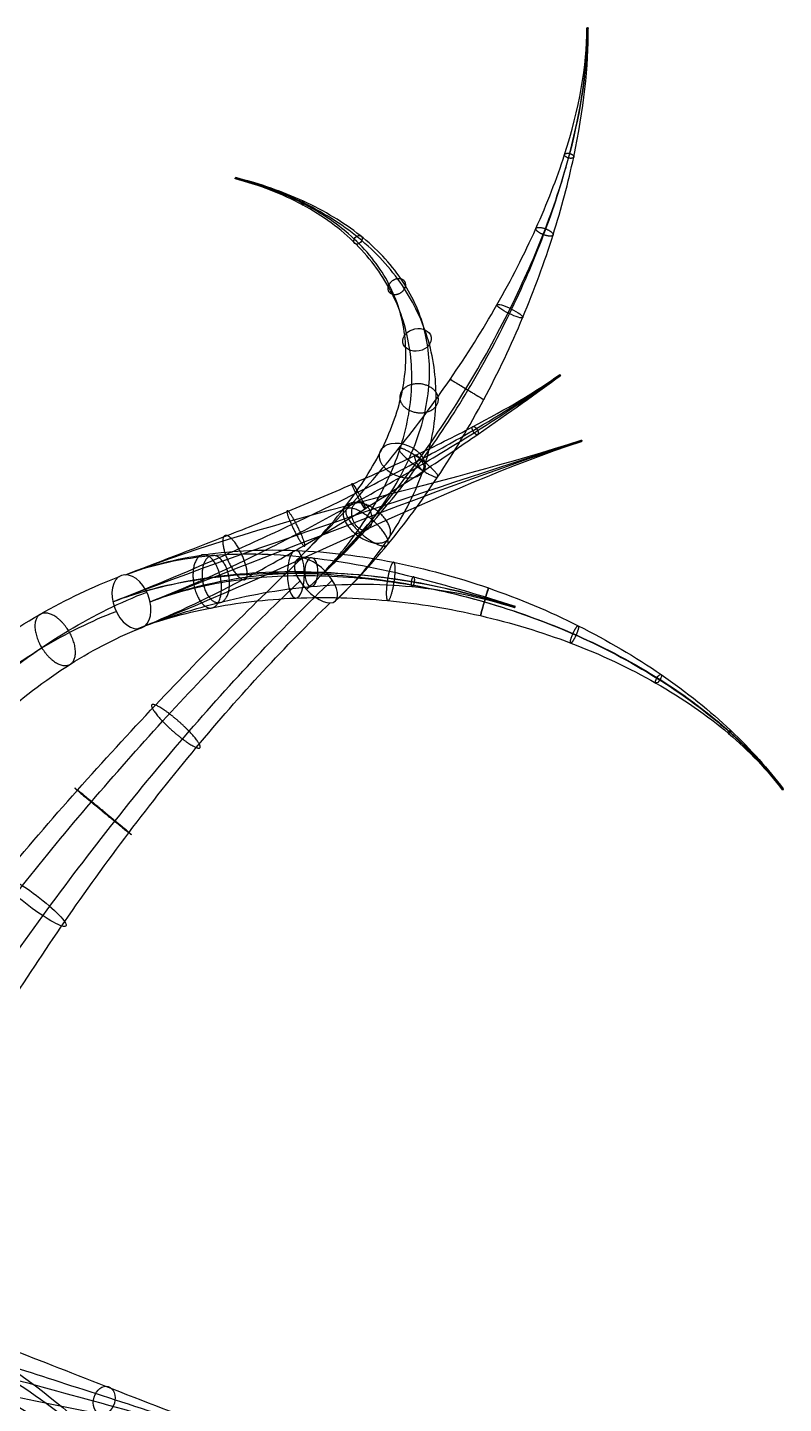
# Model space of a CAD drawing. Header units: millimetres. Extents: x -36.9 to 35.7, y -22.6 to 36.8.
# Drawn here: x 6.04 to 17, y 16.86 to 36.82 of the extents above; entities that cross this region are included whole.
import ezdxf

# ---------------------------------------------------------------- set-up
doc = ezdxf.new("R2010")
doc.units = ezdxf.units.MM
doc.header["$MEASUREMENT"] = 0
doc.layers.add('Default', color=18, linetype='Continuous', true_color=0x000000)

msp = doc.modelspace()

# ---------------------------------------------------------------- linework, layer by layer
at = {"layer": 'Default', "extrusion": (-0.002915, 0.686417, 0.727203)}
msp.add_circle((-14.317, 5.618, 59.494), 0.01, dxfattribs=at)
at = {"layer": 'Default', "extrusion": (0.804159, -0.206568, 0.557367)}
msp.add_circle((35.797, 31.633, 21.42), 0.01, dxfattribs=at)
at = {"layer": 'Default', "extrusion": (0.509389, -0.453577, 0.731294)}
msp.add_circle((32.401, 37.739, 19.425), 0.0722, dxfattribs=at)
at = {"layer": 'Default', "extrusion": (0.434104, 0.882994, 0.178536)}
msp.add_circle((2.734, 37.765, 42.527), 0.209, dxfattribs=at)
at = {"layer": 'Default', "extrusion": (0.123869, -0.619779, 0.774939)}
msp.add_circle((17.788, 49.297, 13.969), 0.209, dxfattribs=at)
at = {"layer": 'Default', "extrusion": (0.534117, 0.385934, 0.752179)}
msp.add_circle((17.698, 3.325, 48.961), 0.01, dxfattribs=at)
at = {"layer": 'Default', "extrusion": (-0.283718, -0.675566, 0.680525)}
msp.add_circle((-1.248, 54.387, 6.025), 0.346, dxfattribs=at)
at = {"layer": 'Default', "extrusion": (-0.652381, -0.214378, 0.726939)}
msp.add_circle((-24.894, 38.656, 7.443), 0.01, dxfattribs=at)
at = {"layer": 'Default', "extrusion": (0.88122, 0.46582, 0.080398)}
msp.add_circle((21.475, 35.283, 26.537), 0.209, dxfattribs=at)
at = {"layer": 'Default', "extrusion": (0.935185, -0.000301962, -0.354161)}
msp.add_circle((28.893, 38.134, -3.834), 0.346, dxfattribs=at)
at = {"layer": 'Default', "extrusion": (0.640761, 0.610998, -0.464873)}
msp.add_circle((13.788, 52.962, 2.993), 0.408, dxfattribs=at)
msp.add_circle((13.788, 52.962, 2.993), 0.408, dxfattribs=at)
msp.add_circle((13.788, 52.962, 2.993), 0.408, dxfattribs=at)
at = {"layer": 'Default', "extrusion": (0.88891, -0.012088, -0.457923)}
msp.add_circle((29.056, 37.07, -8.118), 0.209, dxfattribs=at)
at = {"layer": 'Default', "extrusion": (0.718843, 0.27639, -0.637866)}
msp.add_circle((23.886, 40.626, -11.229), 0.408, dxfattribs=at)
msp.add_circle((23.886, 40.626, -11.229), 0.408, dxfattribs=at)
msp.add_circle((23.886, 40.626, -11.229), 0.408, dxfattribs=at)
msp.add_circle((23.886, 40.626, -11.229), 0.408, dxfattribs=at)
msp.add_circle((23.886, 40.626, -11.229), 0.408, dxfattribs=at)
at = {"layer": 'Default', "extrusion": (0.960887, -0.276934, 0.001744)}
msp.add_circle((30.882, 36.505, 4.342), 0.209, dxfattribs=at)
at = {"layer": 'Default', "extrusion": (0.93051, -0.298819, -0.211798)}
msp.add_circle((31.062, 35.581, -3.833), 0.01, dxfattribs=at)
at = {"layer": 'Default', "extrusion": (0.790711, -0.497111, 0.357291)}
msp.add_circle((31.259, 35.197, 11.633), 0.0722, dxfattribs=at)
at = {"layer": 'Default', "extrusion": (0.459344, -0.615952, 0.640005)}
msp.add_circle((29.026, 36.277, 16.553), 0.01, dxfattribs=at)
at = {"layer": 'Default', "extrusion": (0.596892, 0.787347, 0.154287)}
msp.add_circle((9.723, 42.435, 29.844), 0.607, dxfattribs=at)
at = {"layer": 'Default', "extrusion": (0.650806, -0.19336, 0.73421)}
msp.add_circle((18.243, 33.641, 39.381), 0.209, dxfattribs=at)
at = {"layer": 'Default'}
for points, knots in [([(9.939, 29.093, 45.5), (10.181, 29.324, 45.324), (10.683, 29.834, 45.015), (11.441, 30.715, 44.718), (12.184, 31.713, 44.613), (12.864, 32.792, 44.725), (13.431, 33.899, 45.06), (13.978, 35.303, 45.759), (14.154, 36.265, 46.536), (14.151, 36.814, 47.119)], [0, 0, 0, 0, 1.170623, 2.4044, 3.684194, 4.988304, 6.292414, 7.572208, 9.976608, 9.976608, 9.976608, 9.976608]), ([(10.083, 28.667, 45.139), (10.347, 28.918, 44.948), (10.887, 29.484, 44.622), (11.677, 30.473, 44.347), (12.418, 31.581, 44.306), (13.061, 32.747, 44.508), (13.57, 33.903, 44.933), (14.032, 35.325, 45.727), (14.165, 36.27, 46.53), (14.163, 36.82, 47.114)], [0, 0, 0, 0, 1.170623, 2.4044, 3.684194, 4.988304, 6.292414, 7.572208, 9.976608, 9.976608, 9.976608, 9.976608]), ([(10.358, 28.929, 45.861), (10.595, 29.154, 45.689), (11.074, 29.657, 45.377), (11.773, 30.539, 45.046), (12.443, 31.553, 44.881), (13.045, 32.662, 44.919), (13.542, 33.808, 45.179), (14.015, 35.266, 45.797), (14.162, 36.257, 46.544), (14.159, 36.806, 47.127)], [0, 0, 0, 0, 1.170623, 2.4044, 3.684194, 4.988304, 6.292414, 7.572208, 9.976608, 9.976608, 9.976608, 9.976608]), ([(10.502, 28.502, 45.5), (10.76, 28.748, 45.313), (11.277, 29.307, 44.985), (12.009, 30.297, 44.675), (12.677, 31.421, 44.574), (13.243, 32.617, 44.701), (13.68, 33.812, 45.052), (14.069, 35.288, 45.765), (14.174, 36.262, 46.538), (14.171, 36.812, 47.122)], [0, 0, 0, 0, 1.170623, 2.4044, 3.684194, 4.988304, 6.292414, 7.572208, 9.976608, 9.976608, 9.976608, 9.976608]), ([(9.939, 29.093, 45.5), (10.207, 29.349, 45.305), (10.694, 29.883, 44.856), (11.223, 30.719, 44.032), (11.516, 31.559, 43.088), (11.552, 32.368, 42.072), (11.322, 33.116, 41.021), (10.819, 33.775, 39.979), (10.057, 34.301, 39.011), (9.401, 34.544, 38.456), (9.049, 34.634, 38.211)], [0, 0, 0, 0, 1.316645, 2.663744, 4.010843, 5.327488, 6.644133, 7.991232, 9.338331, 10.654975, 10.654975, 10.654975, 10.654975]), ([(10.083, 28.667, 45.139), (10.352, 28.923, 44.944), (10.834, 29.47, 44.505), (11.347, 30.355, 43.722), (11.617, 31.264, 42.836), (11.626, 32.15, 41.886), (11.37, 32.976, 40.901), (10.844, 33.703, 39.917), (10.065, 34.278, 38.991), (9.405, 34.533, 38.447), (9.052, 34.624, 38.202)], [0, 0, 0, 0, 1.316645, 2.663744, 4.010843, 5.327488, 6.644133, 7.991232, 9.338331, 10.654975, 10.654975, 10.654975, 10.654975]), ([(10.358, 28.929, 45.861), (10.652, 29.209, 45.648), (11.171, 29.801, 45.144), (11.685, 30.719, 44.216), (11.906, 31.619, 43.174), (11.837, 32.453, 42.085), (11.495, 33.196, 40.996), (10.897, 33.827, 39.949), (10.077, 34.321, 38.996), (9.41, 34.553, 38.449), (9.056, 34.643, 38.204)], [0, 0, 0, 0, 1.316645, 2.663744, 4.010843, 5.327488, 6.644133, 7.991232, 9.338331, 10.654975, 10.654975, 10.654975, 10.654975]), ([(10.502, 28.502, 45.5), (10.796, 28.783, 45.286), (11.312, 29.388, 44.793), (11.809, 30.355, 43.906), (12.007, 31.324, 42.922), (11.911, 32.236, 41.899), (11.543, 33.056, 40.876), (10.922, 33.755, 39.887), (10.084, 34.297, 38.976), (9.413, 34.542, 38.44), (9.06, 34.633, 38.195)], [0, 0, 0, 0, 1.316645, 2.663744, 4.010843, 5.327488, 6.644133, 7.991232, 9.338331, 10.654975, 10.654975, 10.654975, 10.654975]), ([(7.273, 28.491, 38.146), (7.756, 28.677, 37.716), (8.624, 29.038, 37.236), (9.873, 29.609, 37.013), (10.838, 30.079, 37.066), (11.748, 30.552, 37.332), (12.8, 31.14, 37.908), (13.428, 31.541, 38.54), (13.763, 31.782, 39.012)], [0, 0, 0, 0, 1.87819, 2.883997, 3.910899, 4.937801, 5.943608, 7.821798, 7.821798, 7.821798, 7.821798]), ([(7.459, 28.883, 38.526), (7.894, 29.051, 38.139), (8.664, 29.342, 37.673), (9.818, 29.802, 37.368), (10.746, 30.193, 37.325), (11.658, 30.606, 37.487), (12.75, 31.147, 37.951), (13.417, 31.542, 38.548), (13.751, 31.783, 39.019)], [0, 0, 0, 0, 1.87819, 2.883997, 3.910899, 4.937801, 5.943608, 7.821798, 7.821798, 7.821798, 7.821798]), ([(7.628, 28.099, 38.376), (8.092, 28.278, 37.963), (8.897, 28.658, 37.482), (10.049, 29.301, 37.21), (10.946, 29.844, 37.209), (11.803, 30.397, 37.419), (12.811, 31.082, 37.934), (13.431, 31.528, 38.545), (13.765, 31.769, 39.017)], [0, 0, 0, 0, 1.87819, 2.883997, 3.910899, 4.937801, 5.943608, 7.821798, 7.821798, 7.821798, 7.821798]), ([(7.814, 28.491, 38.756), (8.23, 28.651, 38.387), (8.937, 28.962, 37.918), (9.994, 29.494, 37.565), (10.854, 29.958, 37.468), (11.714, 30.451, 37.574), (12.761, 31.089, 37.976), (13.42, 31.529, 38.553), (13.754, 31.77, 39.024)], [0, 0, 0, 0, 1.87819, 2.883997, 3.910899, 4.937801, 5.943608, 7.821798, 7.821798, 7.821798, 7.821798]), ([(7.459, 28.883, 38.526), (7.807, 29.017, 38.217), (8.588, 29.214, 37.644), (9.922, 29.274, 36.995), (11.335, 29.101, 36.598), (12.733, 28.72, 36.469), (14.059, 28.161, 36.603), (15.259, 27.453, 36.994), (16.267, 26.64, 37.621), (16.785, 26.063, 38.171), (16.999, 25.775, 38.47)], [0, 0, 0, 0, 1.398528, 2.834279, 4.27003, 5.668558, 7.067086, 8.502837, 9.938587, 11.337115, 11.337115, 11.337115, 11.337115]), ([(7.459, 28.883, 38.526), (7.854, 29.035, 38.176), (8.722, 29.217, 37.499), (10.15, 29.17, 36.644), (11.626, 28.879, 35.991), (12.615, 28.583, 35.697), (13.108, 28.425, 35.585)], [0, 0, 0, 0, 1.588229, 3.206042, 4.823855, 6.412084, 6.412084, 6.412084, 6.412084]), ([(2.35, 19.592, 43.846), (2.681, 20.285, 44.62), (3.378, 21.458, 45.609), (4.59, 23.142, 46.451), (5.635, 24.461, 46.825), (6.75, 25.76, 46.917), (8.236, 27.378, 46.678), (9.332, 28.471, 46.134), (10.014, 29.121, 45.639)], [0, 0, 0, 0, 3.111664, 4.74442, 6.400776, 8.057133, 9.689889, 12.801553, 12.801553, 12.801553, 12.801553]), ([(0.125, 18.814, 39.973), (0.164, 19.298, 40.224), (0.329, 20.322, 40.675), (0.835, 21.919, 41.129), (1.602, 23.533, 41.326), (2.594, 25.061, 41.231), (3.744, 26.409, 40.85), (4.97, 27.509, 40.218), (6.192, 28.332, 39.398), (6.988, 28.711, 38.75), (7.368, 28.858, 38.412)], [0, 0, 0, 0, 1.534199, 3.160231, 4.853825, 6.583342, 8.31286, 10.006454, 11.632486, 13.166685, 13.166685, 13.166685, 13.166685]), ([(3.117, 18.828, 44.202), (3.454, 19.531, 44.986), (4.125, 20.754, 45.973), (5.267, 22.538, 46.785), (6.247, 23.939, 47.126), (7.295, 25.317, 47.18), (8.704, 27.021, 46.896), (9.77, 28.15, 46.331), (10.456, 28.804, 45.833)], [0, 0, 0, 0, 3.111664, 4.74442, 6.400776, 8.057133, 9.689889, 12.801553, 12.801553, 12.801553, 12.801553]), ([(3.117, 20.028, 43.126), (3.412, 20.644, 43.813), (4.001, 21.669, 44.728), (5.038, 23.171, 45.589), (5.949, 24.371, 46.027), (6.946, 25.583, 46.211), (8.307, 27.122, 46.102), (9.342, 28.178, 45.634), (9.985, 28.791, 45.167)], [0, 0, 0, 0, 3.111664, 4.74442, 6.400776, 8.057133, 9.689889, 12.801553, 12.801553, 12.801553, 12.801553]), ([(7.273, 28.491, 38.146), (7.666, 28.642, 37.797), (8.553, 28.871, 37.169), (10.048, 28.968, 36.453), (11.596, 28.822, 35.938), (12.61, 28.574, 35.688), (13.103, 28.416, 35.576)], [0, 0, 0, 0, 1.588229, 3.206042, 4.823855, 6.412084, 6.412084, 6.412084, 6.412084]), ([(7.273, 28.491, 38.146), (7.626, 28.627, 37.833), (8.423, 28.838, 37.263), (9.793, 28.944, 36.651), (11.244, 28.832, 36.315), (12.677, 28.519, 36.259), (14.029, 28.029, 36.468), (15.247, 27.383, 36.926), (16.264, 26.617, 37.6), (16.783, 26.052, 38.162), (16.998, 25.765, 38.461)], [0, 0, 0, 0, 1.398528, 2.834279, 4.27003, 5.668558, 7.067086, 8.502837, 9.938587, 11.337115, 11.337115, 11.337115, 11.337115]), ([(7.628, 28.099, 38.376), (7.994, 28.24, 38.051), (8.783, 28.503, 37.437), (10.126, 28.751, 36.642), (11.597, 28.763, 35.999), (12.61, 28.564, 35.699), (13.102, 28.406, 35.587)], [0, 0, 0, 0, 1.588229, 3.206042, 4.823855, 6.412084, 6.412084, 6.412084, 6.412084]), ([(7.814, 28.491, 38.756), (8.183, 28.633, 38.429), (8.952, 28.849, 37.767), (10.227, 28.953, 36.832), (11.627, 28.82, 36.053), (12.615, 28.574, 35.708), (13.108, 28.416, 35.596)], [0, 0, 0, 0, 1.588229, 3.206042, 4.823855, 6.412084, 6.412084, 6.412084, 6.412084]), ([(7.814, 28.491, 38.756), (8.132, 28.613, 38.475), (8.833, 28.804, 37.945), (10.034, 28.905, 37.309), (11.336, 28.809, 36.877), (12.667, 28.52, 36.68), (13.974, 28.048, 36.733), (15.195, 27.406, 37.053), (16.241, 26.63, 37.636), (16.773, 26.058, 38.178), (16.987, 25.772, 38.476)], [0, 0, 0, 0, 1.398528, 2.834279, 4.27003, 5.668558, 7.067086, 8.502837, 9.938587, 11.337115, 11.337115, 11.337115, 11.337115]), ([(0.929, 18.392, 40.662), (0.968, 18.875, 40.912), (1.122, 19.903, 41.352), (1.582, 21.519, 41.769), (2.282, 23.164, 41.908), (3.195, 24.732, 41.748), (4.266, 26.119, 41.3), (5.425, 27.254, 40.614), (6.603, 28.1, 39.757), (7.386, 28.485, 39.1), (7.766, 28.631, 38.763)], [0, 0, 0, 0, 1.534199, 3.160231, 4.853825, 6.583342, 8.31286, 10.006454, 11.632486, 13.166685, 13.166685, 13.166685, 13.166685]), ([(7.628, 28.099, 38.376), (7.95, 28.223, 38.09), (8.668, 28.428, 37.564), (9.905, 28.575, 36.965), (11.245, 28.54, 36.594), (12.611, 28.319, 36.47), (13.944, 27.916, 36.599), (15.183, 27.337, 36.986), (16.238, 26.607, 37.615), (16.771, 26.048, 38.168), (16.985, 25.761, 38.466)], [0, 0, 0, 0, 1.398528, 2.834279, 4.27003, 5.668558, 7.067086, 8.502837, 9.938587, 11.337115, 11.337115, 11.337115, 11.337115]), ([(0.929, 19.134, 39.231), (0.963, 19.556, 39.45), (1.098, 20.447, 39.854), (1.504, 21.843, 40.3), (2.134, 23.284, 40.547), (2.975, 24.688, 40.551), (3.982, 25.965, 40.289), (5.091, 27.036, 39.775), (6.221, 27.847, 39.052), (6.965, 28.215, 38.454), (7.321, 28.351, 38.139)], [0, 0, 0, 0, 1.534199, 3.160231, 4.853825, 6.583342, 8.31286, 10.006454, 11.632486, 13.166685, 13.166685, 13.166685, 13.166685]), ([(3.885, 19.264, 43.481), (4.185, 19.89, 44.179), (4.749, 20.965, 45.092), (5.715, 22.566, 45.923), (6.561, 23.849, 46.327), (7.491, 25.14, 46.475), (8.775, 26.765, 46.32), (9.78, 27.857, 45.831), (10.427, 28.475, 45.36)], [0, 0, 0, 0, 3.111664, 4.74442, 6.400776, 8.057133, 9.689889, 12.801553, 12.801553, 12.801553, 12.801553]), ([(1.733, 18.712, 39.92), (1.767, 19.133, 40.138), (1.89, 20.027, 40.532), (2.252, 21.443, 40.939), (2.815, 22.916, 41.13), (3.576, 24.359, 41.067), (4.505, 25.676, 40.74), (5.546, 26.781, 40.171), (6.632, 27.615, 39.411), (7.364, 27.989, 38.805), (7.719, 28.125, 38.49)], [0, 0, 0, 0, 1.534199, 3.160231, 4.853825, 6.583342, 8.31286, 10.006454, 11.632486, 13.166685, 13.166685, 13.166685, 13.166685]), ([(4.41, 18.129, 47.781), (4.789, 18.018, 48.509), (5.634, 17.718, 49.914), (7.133, 17.123, 51.827), (8.845, 16.462, 53.519), (10.114, 16.034, 54.495), (10.776, 15.836, 54.943)], [0, 0, 0, 0, 2.470453, 4.960215, 7.449978, 9.920431, 9.920431, 9.920431, 9.920431]), ([(4.41, 18.129, 47.781), (4.719, 18.038, 48.375), (5.49, 17.641, 49.493), (6.901, 16.545, 50.633), (8.377, 15.162, 51.099), (9.307, 14.199, 50.985), (9.739, 13.744, 50.841)], [0, 0, 0, 0, 1.930114, 3.979306, 6.028499, 7.958613, 7.958613, 7.958613, 7.958613]), ([(4.023, 17.725, 47.921), (4.408, 17.612, 48.659), (5.311, 17.358, 50.067), (6.958, 16.909, 51.932), (8.801, 16.4, 53.554), (10.107, 16.023, 54.501), (10.769, 15.825, 54.949)], [0, 0, 0, 0, 2.470453, 4.960215, 7.449978, 9.920431, 9.920431, 9.920431, 9.920431]), ([(4.023, 17.725, 47.921), (4.332, 17.634, 48.515), (5.149, 17.284, 49.618), (6.704, 16.337, 50.706), (8.322, 15.103, 51.119), (9.298, 14.189, 50.989), (9.73, 13.734, 50.844)], [0, 0, 0, 0, 1.930114, 3.979306, 6.028499, 7.958613, 7.958613, 7.958613, 7.958613]), ([(4.747, 17.725, 47.544), (5.116, 17.616, 48.253), (5.899, 17.372, 49.654), (7.265, 16.928, 51.647), (8.874, 16.41, 53.46), (10.119, 16.025, 54.485), (10.781, 15.827, 54.933)], [0, 0, 0, 0, 2.470453, 4.960215, 7.449978, 9.920431, 9.920431, 9.920431, 9.920431]), ([(4.747, 17.725, 47.544), (5.027, 17.642, 48.081), (5.685, 17.328, 49.127), (6.93, 16.421, 50.358), (8.354, 15.154, 51.016), (9.303, 14.198, 50.972), (9.735, 13.744, 50.828)], [0, 0, 0, 0, 1.930114, 3.979306, 6.028499, 7.958613, 7.958613, 7.958613, 7.958613]), ([(4.36, 17.32, 47.684), (4.735, 17.21, 48.404), (5.576, 17.012, 49.807), (7.09, 16.714, 51.752), (8.829, 16.347, 53.495), (10.111, 16.014, 54.491), (10.773, 15.817, 54.939)], [0, 0, 0, 0, 2.470453, 4.960215, 7.449978, 9.920431, 9.920431, 9.920431, 9.920431]), ([(4.36, 17.32, 47.684), (4.64, 17.238, 48.221), (5.344, 16.971, 49.252), (6.733, 16.213, 50.431), (8.3, 15.096, 51.037), (9.294, 14.188, 50.975), (9.725, 13.734, 50.831)], [0, 0, 0, 0, 1.930114, 3.979306, 6.028499, 7.958613, 7.958613, 7.958613, 7.958613])]:
    msp.add_open_spline(points, degree=3, knots=knots, dxfattribs=at)
at = {"layer": 'Default', "extrusion": (-0.222802, -0.838596, -0.497107)}
msp.add_rational_spline([(13.827, 34.977, 45.633), (13.818, 34.945, 45.692), (13.884, 34.927, 45.693), (13.95, 34.909, 45.693), (13.959, 34.942, 45.634), (13.969, 34.974, 45.575), (13.903, 34.992, 45.574), (13.837, 35.01, 45.574), (13.827, 34.977, 45.633)], [1, 0.707106781187, 1, 0.707106781187, 1, 0.707106781187, 1, 0.707106781187, 1], degree=2, knots=[0, 0, 0, 0.640885, 0.640885, 1.28177, 1.28177, 1.922655, 1.922655, 2.56354, 2.56354, 2.56354], dxfattribs=at)
at = {"layer": 'Default', "extrusion": (0.673612, -0.336247, 0.658168)}
msp.add_rational_spline([(10.013, 34.278, 39.026), (10.021, 34.303, 39.03), (10.039, 34.3, 39.01), (10.057, 34.297, 38.991), (10.049, 34.272, 38.987), (10.04, 34.247, 38.982), (10.022, 34.25, 39.002), (10.004, 34.253, 39.022), (10.013, 34.278, 39.026)], [1, 0.707106781187, 1, 0.707106781187, 1, 0.707106781187, 1, 0.707106781187, 1], degree=2, knots=[0, 0, 0, 0.640885, 0.640885, 1.28177, 1.28177, 1.922655, 1.922655, 2.56354, 2.56354, 2.56354], dxfattribs=at)
at = {"layer": 'Default', "extrusion": (0.333994, 0.877037, 0.345332)}
msp.add_rational_spline([(13.411, 33.904, 45.097), (13.399, 33.86, 45.222), (13.523, 33.814, 45.218), (13.648, 33.768, 45.214), (13.66, 33.812, 45.089), (13.672, 33.857, 44.965), (13.548, 33.902, 44.969), (13.423, 33.948, 44.973), (13.411, 33.904, 45.097)], [1, 0.707106781187, 1, 0.707106781187, 1, 0.707106781187, 1, 0.707106781187, 1], degree=2, knots=[0, 0, 0, 0.640885, 0.640885, 1.28177, 1.28177, 1.922655, 1.922655, 2.56354, 2.56354, 2.56354], dxfattribs=at)
at = {"layer": 'Default', "extrusion": (-0.321701, 0.55, -0.770719)}
msp.add_rational_spline([(11.28, 33.095, 41.032), (11.344, 33.204, 41.083), (11.457, 33.172, 41.013), (11.569, 33.139, 40.942), (11.505, 33.029, 40.891), (11.441, 32.92, 40.84), (11.329, 32.953, 40.91), (11.216, 32.986, 40.98), (11.28, 33.095, 41.032)], [1, 0.707106781187, 1, 0.707106781187, 1, 0.707106781187, 1, 0.707106781187, 1], degree=2, knots=[0, 0, 0, 0.640885, 0.640885, 1.28177, 1.28177, 1.922655, 1.922655, 2.56354, 2.56354, 2.56354], dxfattribs=at)
at = {"layer": 'Default', "extrusion": (-0.079419, -0.662273, 0.745042)}
msp.add_rational_spline([(11.475, 31.561, 43.067), (11.616, 31.735, 43.237), (11.858, 31.616, 43.157), (12.1, 31.497, 43.076), (11.958, 31.323, 42.907), (11.816, 31.149, 42.737), (11.574, 31.268, 42.817), (11.333, 31.388, 42.898), (11.475, 31.561, 43.067)], [1, 0.707106781187, 1, 0.707106781187, 1, 0.707106781187, 1, 0.707106781187, 1], degree=2, knots=[0, 0, 0, 0.640885, 0.640885, 1.28177, 1.28177, 1.922655, 1.922655, 2.56354, 2.56354, 2.56354], dxfattribs=at)
at = {"layer": 'Default', "extrusion": (0.517771, 0.855505, 0.00498)}
msp.add_rational_spline([(12.167, 31.717, 44.649), (12.182, 31.706, 44.934), (12.425, 31.559, 44.915), (12.669, 31.411, 44.897), (12.654, 31.422, 44.612), (12.639, 31.433, 44.327), (12.395, 31.58, 44.346), (12.152, 31.728, 44.364), (12.167, 31.717, 44.649)], [1, 0.707106781187, 1, 0.707106781187, 1, 0.707106781187, 1, 0.707106781187, 1], degree=2, knots=[0, 0, 0, 0.640885, 0.640885, 1.28177, 1.28177, 1.922655, 1.922655, 2.56354, 2.56354, 2.56354], dxfattribs=at)
at = {"layer": 'Default', "extrusion": (-0.757497, -0.458658, -0.464576)}
msp.add_rational_spline([(12.514, 30.943, 37.921), (12.555, 30.891, 37.905), (12.571, 30.922, 37.847), (12.588, 30.953, 37.789), (12.547, 31.005, 37.805), (12.507, 31.056, 37.82), (12.49, 31.026, 37.878), (12.473, 30.995, 37.936), (12.514, 30.943, 37.921)], [1, 0.707106781187, 1, 0.707106781187, 1, 0.707106781187, 1, 0.707106781187, 1], degree=2, knots=[0, 0, 0, 0.640885, 0.640885, 1.28177, 1.28177, 1.922655, 1.922655, 2.56354, 2.56354, 2.56354], dxfattribs=at)
at = {"layer": 'Default'}
for points in [[(7.273, 28.491, 38.146), (9.535, 29.361, 36.139), (11.991, 30.146, 34.257), (14.062, 30.827, 31.949)], [(7.459, 28.883, 38.526), (9.745, 29.762, 36.497), (12.003, 30.158, 34.258), (14.068, 30.837, 31.957)], [(7.628, 28.099, 38.376), (9.897, 28.972, 36.363), (12.002, 30.137, 34.26), (14.071, 30.817, 31.954)], [(7.814, 28.491, 38.756), (10.107, 29.373, 36.721), (12.014, 30.149, 34.261), (14.077, 30.827, 31.963)]]:
    msp.add_open_spline(points, degree=3, dxfattribs=at)
at = {"layer": 'Default', "extrusion": (0.580827, 0.797012, -0.165564)}
msp.add_rational_spline([(11.425, 30.717, 44.754), (11.475, 30.752, 45.098), (11.756, 30.544, 45.078), (12.036, 30.335, 45.058), (11.985, 30.3, 44.714), (11.935, 30.266, 44.369), (11.655, 30.474, 44.389), (11.375, 30.682, 44.409), (11.425, 30.717, 44.754)], [1, 0.707106781187, 1, 0.707106781187, 1, 0.707106781187, 1, 0.707106781187, 1], degree=2, knots=[0, 0, 0, 0.640885, 0.640885, 1.28177, 1.28177, 1.922655, 1.922655, 2.56354, 2.56354, 2.56354], dxfattribs=at)
at = {"layer": 'Default', "extrusion": (0.836092, 0.471924, 0.279711)}
msp.add_rational_spline([(11.713, 30.455, 37.61), (11.784, 30.349, 37.576), (11.798, 30.398, 37.453), (11.811, 30.447, 37.331), (11.74, 30.553, 37.365), (11.668, 30.659, 37.4), (11.655, 30.61, 37.522), (11.641, 30.562, 37.644), (11.713, 30.455, 37.61)], [1, 0.707106781187, 1, 0.707106781187, 1, 0.707106781187, 1, 0.707106781187, 1], degree=2, knots=[0, 0, 0, 0.640885, 0.640885, 1.28177, 1.28177, 1.922655, 1.922655, 2.56354, 2.56354, 2.56354], dxfattribs=at)
at = {"layer": 'Default', "extrusion": (0.889513, 0.440246, -0.122271)}
msp.add_rational_spline([(9.994, 29.499, 37.596), (10.107, 29.248, 37.518), (10.042, 29.304, 37.246), (9.977, 29.359, 36.973), (9.864, 29.61, 37.051), (9.751, 29.86, 37.129), (9.816, 29.804, 37.402), (9.881, 29.749, 37.674), (9.994, 29.499, 37.596)], [1, 0.707106781187, 1, 0.707106781187, 1, 0.707106781187, 1, 0.707106781187, 1], degree=2, knots=[0, 0, 0, 0.640885, 0.640885, 1.28177, 1.28177, 1.922655, 1.922655, 2.56354, 2.56354, 2.56354], dxfattribs=at)
at = {"layer": 'Default', "extrusion": (-0.474946, -0.657731, 0.584651)}
msp.add_rational_spline([(10.655, 29.882, 44.837), (10.819, 30.044, 45.153), (11.122, 29.798, 45.122), (11.425, 29.552, 45.091), (11.261, 29.39, 44.776), (11.097, 29.228, 44.46), (10.794, 29.474, 44.49), (10.491, 29.72, 44.521), (10.655, 29.882, 44.837)], [1, 0.707106781187, 1, 0.707106781187, 1, 0.707106781187, 1, 0.707106781187, 1], degree=2, knots=[0, 0, 0, 0.640885, 0.640885, 1.28177, 1.28177, 1.922655, 1.922655, 2.56354, 2.56354, 2.56354], dxfattribs=at)
at = {"layer": 'Default', "extrusion": (0.621574, 0.713063, -0.324325)}
msp.add_rational_spline([(10.668, 29.836, 45.05), (10.763, 29.923, 45.422), (11.056, 29.661, 45.408), (11.349, 29.4, 45.394), (11.254, 29.313, 45.023), (11.16, 29.227, 44.652), (10.867, 29.488, 44.665), (10.574, 29.75, 44.679), (10.668, 29.836, 45.05)], [1, 0.707106781187, 1, 0.707106781187, 1, 0.707106781187, 1, 0.707106781187, 1], degree=2, knots=[0, 0, 0, 0.640885, 0.640885, 1.28177, 1.28177, 1.922655, 1.922655, 2.56354, 2.56354, 2.56354], dxfattribs=at)
at = {"layer": 'Default', "extrusion": (0.688762, 0.247525, -0.681424)}
msp.add_rational_spline([(11.032, 29.736, 35.458), (11.071, 29.533, 35.424), (10.924, 29.53, 35.275), (10.778, 29.527, 35.126), (10.739, 29.73, 35.16), (10.7, 29.932, 35.194), (10.847, 29.935, 35.344), (10.993, 29.938, 35.493), (11.032, 29.736, 35.458)], [1, 0.707106781187, 1, 0.707106781187, 1, 0.707106781187, 1, 0.707106781187, 1], degree=2, knots=[0, 0, 0, 0.640885, 0.640885, 1.28177, 1.28177, 1.922655, 1.922655, 2.56354, 2.56354, 2.56354], dxfattribs=at)
at = {"layer": 'Default', "extrusion": (-0.861634, -0.397398, 0.315692)}
msp.add_rational_spline([(9.181, 29.09, 37.865), (9.296, 28.772, 37.775), (9.16, 28.813, 37.455), (9.023, 28.854, 37.135), (8.909, 29.172, 37.225), (8.795, 29.491, 37.314), (8.931, 29.45, 37.634), (9.067, 29.409, 37.954), (9.181, 29.09, 37.865)], [1, 0.707106781187, 1, 0.707106781187, 1, 0.707106781187, 1, 0.707106781187, 1], degree=2, knots=[0, 0, 0, 0.640885, 0.640885, 1.28177, 1.28177, 1.922655, 1.922655, 2.56354, 2.56354, 2.56354], dxfattribs=at)
at = {"layer": 'Default', "extrusion": (0.847493, 0.143532, -0.511032)}
msp.add_rational_spline([(8.847, 28.771, 37.978), (8.887, 28.384, 37.936), (8.684, 28.399, 37.602), (8.48, 28.414, 37.268), (8.44, 28.801, 37.31), (8.399, 29.188, 37.352), (8.603, 29.173, 37.686), (8.807, 29.158, 38.02), (8.847, 28.771, 37.978)], [1, 0.707106781187, 1, 0.707106781187, 1, 0.707106781187, 1, 0.707106781187, 1], degree=2, knots=[0, 0, 0, 0.640885, 0.640885, 1.28177, 1.28177, 1.922655, 1.922655, 2.56354, 2.56354, 2.56354], dxfattribs=at)
at = {"layer": 'Default', "extrusion": (-0.818015, -0.135941, 0.558901)}
msp.add_rational_spline([(8.964, 28.811, 37.783), (8.998, 28.467, 37.749), (8.801, 28.476, 37.464), (8.605, 28.485, 37.178), (8.571, 28.829, 37.212), (8.537, 29.172, 37.246), (8.734, 29.163, 37.532), (8.93, 29.154, 37.817), (8.964, 28.811, 37.783)], [1, 0.707106781187, 1, 0.707106781187, 1, 0.707106781187, 1, 0.707106781187, 1], degree=2, knots=[0, 0, 0, 0.640885, 0.640885, 1.28177, 1.28177, 1.922655, 1.922655, 2.56354, 2.56354, 2.56354], dxfattribs=at)
at = {"layer": 'Default', "extrusion": (0.973324, -0.144123, -0.17852)}
msp.add_rational_spline([(11.354, 28.775, 36.913), (11.312, 28.497, 36.909), (11.263, 28.507, 36.633), (11.214, 28.518, 36.356), (11.256, 28.796, 36.36), (11.298, 29.074, 36.363), (11.347, 29.063, 36.64), (11.396, 29.053, 36.916), (11.354, 28.775, 36.913)], [1, 0.707106781187, 1, 0.707106781187, 1, 0.707106781187, 1, 0.707106781187, 1], degree=2, knots=[0, 0, 0, 0.640885, 0.640885, 1.28177, 1.28177, 1.922655, 1.922655, 2.56354, 2.56354, 2.56354], dxfattribs=at)
at = {"layer": 'Default', "extrusion": (0.926797, -0.159687, -0.339922)}
msp.add_rational_spline([(11.65, 28.779, 36.092), (11.639, 28.709, 36.095), (11.615, 28.711, 36.028), (11.591, 28.712, 35.961), (11.602, 28.782, 35.958), (11.613, 28.853, 35.956), (11.637, 28.851, 36.023), (11.661, 28.849, 36.09), (11.65, 28.779, 36.092)], [1, 0.707106781187, 1, 0.707106781187, 1, 0.707106781187, 1, 0.707106781187, 1], degree=2, knots=[0, 0, 0, 0.640885, 0.640885, 1.28177, 1.28177, 1.922655, 1.922655, 2.56354, 2.56354, 2.56354], dxfattribs=at)
at = {"layer": 'Default', "extrusion": (-0.71942, -0.432517, 0.543474)}
msp.add_rational_spline([(6.63, 28.072, 39.715), (6.852, 27.712, 39.722), (6.659, 27.586, 39.367), (6.467, 27.46, 39.012), (6.245, 27.82, 39.005), (6.023, 28.18, 38.997), (6.215, 28.306, 39.352), (6.408, 28.432, 39.707), (6.63, 28.072, 39.715)], [1, 0.707106781187, 1, 0.707106781187, 1, 0.707106781187, 1, 0.707106781187, 1], degree=2, knots=[0, 0, 0, 1.266062, 1.266062, 2.532124, 2.532124, 3.798186, 3.798186, 5.064247, 5.064247, 5.064247], dxfattribs=at)
at = {"layer": 'Default', "extrusion": (-0.900129, 0.395819, -0.18192)}
msp.add_rational_spline([(13.947, 28.026, 36.776), (13.892, 27.9, 36.774), (13.915, 27.892, 36.639), (13.939, 27.883, 36.505), (13.994, 28.009, 36.507), (14.048, 28.134, 36.508), (14.025, 28.143, 36.643), (14.002, 28.151, 36.777), (13.947, 28.026, 36.776)], [1, 0.707106781187, 1, 0.707106781187, 1, 0.707106781187, 1, 0.707106781187, 1], degree=2, knots=[0, 0, 0, 0.640885, 0.640885, 1.28177, 1.28177, 1.922655, 1.922655, 2.56354, 2.56354, 2.56354], dxfattribs=at)
at = {"layer": 'Default', "extrusion": (0.65439, 0.736116, -0.172936)}
msp.add_rational_spline([(7.996, 26.756, 46.081), (7.7, 27.064, 46.27), (7.892, 26.992, 46.69), (8.084, 26.919, 47.109), (8.381, 26.611, 46.92), (8.677, 26.304, 46.731), (8.484, 26.376, 46.311), (8.292, 26.449, 45.892), (7.996, 26.756, 46.081)], [1, 0.707106781187, 1, 0.707106781187, 1, 0.707106781187, 1, 0.707106781187, 1], degree=2, knots=[0, 0, 0, 1.266062, 1.266062, 2.532124, 2.532124, 3.798186, 3.798186, 5.064247, 5.064247, 5.064247], dxfattribs=at)
at = {"layer": 'Default', "extrusion": (-0.639379, 0.572068, -0.513743)}
msp.add_rational_spline([(16.208, 26.609, 37.681), (16.192, 26.588, 37.678), (16.204, 26.582, 37.655), (16.217, 26.575, 37.632), (16.233, 26.596, 37.635), (16.249, 26.617, 37.638), (16.237, 26.623, 37.661), (16.225, 26.63, 37.684), (16.208, 26.609, 37.681)], [1, 0.707106781187, 1, 0.707106781187, 1, 0.707106781187, 1, 0.707106781187, 1], degree=2, knots=[0, 0, 0, 0.640885, 0.640885, 1.28177, 1.28177, 1.922655, 1.922655, 2.56354, 2.56354, 2.56354], dxfattribs=at)
at = {"layer": 'Default', "extrusion": (0.634865, 0.772551, -0.010569)}
msp.add_rational_spline([(6.96, 25.585, 46.167), (6.588, 25.894, 46.387), (6.761, 25.758, 46.871), (6.934, 25.622, 47.354), (7.307, 25.313, 47.134), (7.679, 25.004, 46.914), (7.506, 25.14, 46.43), (7.332, 25.276, 45.947), (6.96, 25.585, 46.167)], [1, 0.707106781187, 1, 0.707106781187, 1, 0.707106781187, 1, 0.707106781187, 1], degree=2, knots=[0, 0, 0, 1.266062, 1.266062, 2.532124, 2.532124, 3.798186, 3.798186, 5.064247, 5.064247, 5.064247], dxfattribs=at)

doc.saveas('drawing.dxf')
